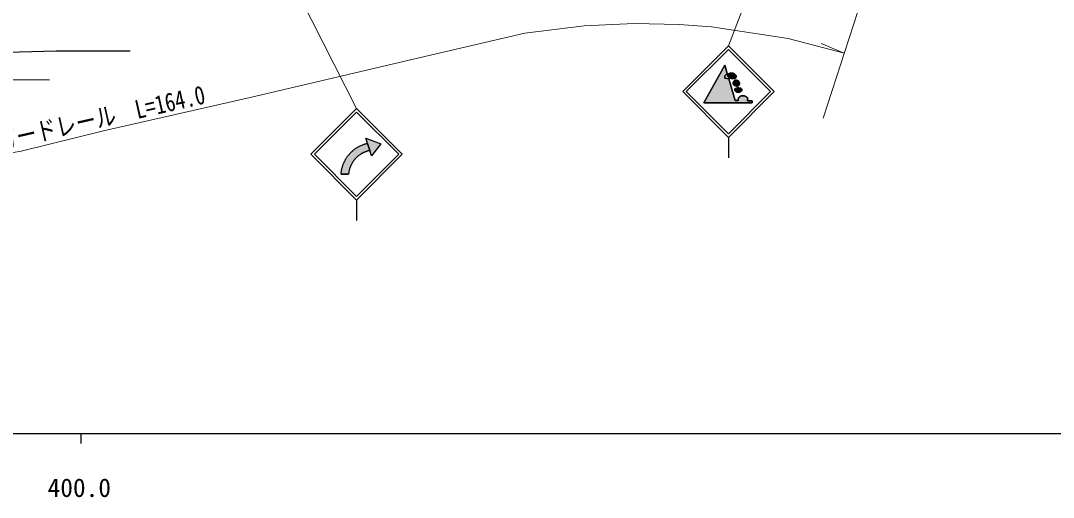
# Model space of a CAD drawing. Units: millimetres at full size, sheet at 1:1000; details may follow other scales. Extents: x 40000 to 680000, y 20000 to 380000.
# Drawn here: x 462078 to 563628, y 198715 to 245540 of the extents above; entities that cross this region are included whole.
import ezdxf
from ezdxf.enums import TextEntityAlignment as Align

# ---------------------------------------------------------------- set-up
doc = ezdxf.new("R2010")
doc.units = ezdxf.units.MM
doc.header["$LTSCALE"] = 1000
for name, color, linetype, lineweight in [('M-BGD', 7, 'Continuous', 25), ('M-STR-HTXT', 7, 'Continuous', 13), ('M-STR-STRC', 7, 'Continuous', 25), ('M-TTL-BAND', 7, 'Continuous', 25)]:
    doc.layers.add(name, color=color, linetype=linetype, lineweight=lineweight)
doc.styles.add('ＭＳ ゴシック', font='')
doc.styles.get('ＭＳ ゴシック').set_extended_font_data('MS Gothic')

msp = doc.modelspace()

# ---------------------------------------------------------------- hatches: boundary and pattern name
at = {"layer": 'M-STR-STRC'}
for points in [[(533559, 237692), (533559, 237702), (533559, 237712), (533560, 237722), (533560, 237732), (533561, 237742), (533561, 237752), (533562, 237763), (533564, 237778), (533566, 237793), (533568, 237808), (533570, 237823), (533571, 237838), (533572, 237853), (533572, 237867), (533572, 237882), (533570, 237896), (533567, 237909), (533562, 237925), (533554, 237941), (533545, 237955), (533535, 237969), (533523, 237983), (533510, 237996), (533496, 238009), (533482, 238021), (533466, 238033), (533451, 238044), (533420, 238065), (533389, 238085), (533358, 238103), (533325, 238119), (533293, 238133), (533260, 238145), (533226, 238155), (533192, 238163), (533158, 238169), (533123, 238172), (533086, 238172), (533050, 238170), (533013, 238166), (532977, 238159), (532942, 238149), (532907, 238137), (532873, 238123), (532841, 238106), (532811, 238087), (532782, 238065), (532766, 238051), (532750, 238035), (532735, 238019), (532720, 238002), (532707, 237985), (532693, 237967), (532680, 237949), (532667, 237931), (532655, 237912), (532642, 237893), (532642, 237684), (532332, 237684), (531726, 239812), (531308, 239877), (531308, 240130), (531553, 240361), (531322, 241169), (529249, 237468), (534020, 237468), (534020, 237662), (533559, 237662), (533559, 237679)], [(532379, 240200), (532363, 240219), (532346, 240238), (532318, 240267), (532290, 240294), (532260, 240318), (532230, 240341), (532199, 240361), (532167, 240379), (532134, 240395), (532100, 240408), (532065, 240418), (532029, 240426), (531992, 240430), (531955, 240429), (531919, 240425), (531883, 240417), (531847, 240406), (531811, 240392), (531775, 240376), (531739, 240358), (531704, 240338), (531668, 240317), (531650, 240304), (531633, 240287), (531619, 240269), (531607, 240249), (531598, 240227), (531591, 240206), (531587, 240184), (531585, 240162), (531586, 240142), (531589, 240123), (531592, 240113), (531595, 240105), (531600, 240096), (531605, 240087), (531610, 240079), (531616, 240070), (531623, 240061), (531631, 240051), (531638, 240040), (531647, 240029), (531665, 240005), (531683, 239984), (531701, 239967), (531719, 239952), (531737, 239938), (531756, 239927), (531775, 239917), (531794, 239908), (531814, 239900), (531834, 239892), (531880, 239875), (531927, 239858), (531977, 239843), (532028, 239831), (532079, 239822), (532131, 239818), (532182, 239819), (532231, 239826), (532279, 239840), (532325, 239863), (532344, 239875), (532361, 239889), (532378, 239905), (532394, 239921), (532408, 239939), (532420, 239957), (532431, 239976), (532439, 239996), (532445, 240016), (532447, 240036), (532447, 240057), (532444, 240078), (532439, 240099), (532430, 240120), (532420, 240141), (532408, 240161), (532394, 240181)], [(532780, 239426), (532774, 239450), (532765, 239475), (532754, 239498), (532742, 239521), (532727, 239542), (532711, 239563), (532694, 239582), (532675, 239599), (532655, 239616), (532633, 239631), (532610, 239644), (532587, 239655), (532562, 239665), (532537, 239672), (532512, 239678), (532486, 239682), (532459, 239684), (532433, 239685), (532408, 239683), (532383, 239680), (532359, 239675), (532335, 239668), (532311, 239660), (532289, 239650), (532267, 239639), (532246, 239626), (532226, 239612), (532208, 239596), (532196, 239584), (532185, 239572), (532175, 239559), (532165, 239545), (532156, 239531), (532148, 239516), (532141, 239501), (532134, 239486), (532128, 239470), (532123, 239454), (532120, 239444), (532117, 239433), (532115, 239423), (532114, 239413), (532113, 239402), (532112, 239392), (532112, 239382), (532113, 239372), (532115, 239362), (532117, 239352), (532134, 239310), (532159, 239271), (532190, 239237), (532226, 239206), (532267, 239180), (532312, 239158), (532359, 239141), (532409, 239128), (532460, 239120), (532511, 239117), (532536, 239118), (532561, 239119), (532585, 239123), (532609, 239127), (532632, 239134), (532654, 239143), (532674, 239153), (532693, 239166), (532711, 239181), (532726, 239199), (532737, 239214), (532748, 239230), (532757, 239247), (532765, 239264), (532772, 239281), (532777, 239299), (532782, 239318), (532785, 239336), (532786, 239355), (532787, 239374), (532785, 239400)], [(532983, 238683), (532988, 238698), (532992, 238713), (532994, 238728), (532995, 238743), (532993, 238761), (532990, 238780), (532984, 238798), (532977, 238816), (532967, 238833), (532957, 238850), (532945, 238865), (532931, 238880), (532917, 238893), (532902, 238905), (532883, 238918), (532864, 238928), (532843, 238936), (532822, 238943), (532801, 238948), (532778, 238952), (532756, 238955), (532732, 238957), (532709, 238959), (532685, 238960), (532646, 238961), (532607, 238960), (532569, 238958), (532532, 238953), (532496, 238945), (532461, 238935), (532428, 238923), (532396, 238907), (532366, 238888), (532338, 238866), (532328, 238855), (532319, 238842), (532312, 238829), (532306, 238814), (532302, 238799), (532299, 238783), (532298, 238767), (532297, 238752), (532298, 238736), (532301, 238722), (532305, 238704), (532312, 238688), (532321, 238673), (532331, 238658), (532343, 238644), (532357, 238630), (532372, 238615), (532387, 238600), (532404, 238584), (532422, 238567), (532444, 238546), (532466, 238528), (532489, 238513), (532511, 238500), (532534, 238490), (532556, 238482), (532579, 238477), (532602, 238474), (532625, 238472), (532649, 238472), (532679, 238475), (532710, 238480), (532740, 238487), (532771, 238496), (532801, 238508), (532830, 238523), (532858, 238539), (532884, 238558), (532909, 238579), (532932, 238603), (532943, 238615), (532953, 238628), (532962, 238641), (532970, 238655), (532977, 238669)], [(496405, 232780), (496361, 232771), (496317, 232761), (496273, 232750), (496229, 232739), (496186, 232727), (496143, 232714), (496100, 232700), (496057, 232685), (496014, 232670), (495972, 232654), (495930, 232638), (495888, 232620), (495847, 232602), (495806, 232583), (495765, 232564), (495725, 232544), (495685, 232523), (495646, 232501), (495606, 232479), (495568, 232456), (495529, 232432), (495491, 232408), (495454, 232383), (495416, 232357), (495380, 232331), (495344, 232304), (495308, 232276), (495273, 232248), (495238, 232219), (495204, 232190), (495170, 232160), (495137, 232129), (495104, 232098), (495072, 232066), (495041, 232034), (495010, 232001), (494979, 231968), (494949, 231934), (494920, 231899), (494892, 231865), (494864, 231829), (494836, 231793), (494809, 231757), (494783, 231720), (494758, 231683), (494733, 231645), (494709, 231607), (494686, 231568), (494663, 231530), (494641, 231490), (494619, 231450), (494598, 231410), (494578, 231370), (494559, 231329), (494541, 231288), (494523, 231247), (494506, 231205), (494489, 231163), (494473, 231120), (494458, 231078), (494444, 231035), (494431, 230992), (494418, 230949), (494406, 230905), (494395, 230861), (494385, 230818), (494375, 230773), (494366, 230729), (494358, 230685), (494351, 230640), (494344, 230596), (494338, 230551), (494333, 230506), (494329, 230461), (494329, 230457), (493586, 230458), (493588, 230497), (493593, 230555), (493599, 230612), (493606, 230670), (493614, 230728), (493623, 230785), (493633, 230842), (493644, 230899), (493656, 230956), (493669, 231013), (493683, 231069), (493698, 231125), (493714, 231181), (493730, 231237), (493748, 231292), (493767, 231347), (493787, 231401), (493807, 231456), (493829, 231510), (493852, 231563), (493875, 231616), (493900, 231669), (493925, 231721), (493951, 231773), (493978, 231824), (494006, 231875), (494035, 231925), (494065, 231975), (494096, 232025), (494127, 232073), (494160, 232121), (494193, 232169), (494227, 232216), (494262, 232263), (494297, 232308), (494334, 232354), (494371, 232398), (494409, 232442), (494448, 232485), (494487, 232528), (494527, 232570), (494568, 232611), (494610, 232651), (494652, 232691), (494696, 232730), (494739, 232768), (494784, 232806), (494829, 232842), (494874, 232878), (494921, 232913), (494968, 232947), (495015, 232981), (495063, 233013), (495112, 233045), (495161, 233076), (495211, 233106), (495261, 233135), (495312, 233163), (495363, 233191), (495414, 233217), (495467, 233243), (495519, 233268), (495572, 233291), (495626, 233314), (495679, 233336), (495734, 233357), (495788, 233377), (495843, 233396), (495898, 233414), (495954, 233431), (496009, 233447), (496065, 233462), (496122, 233477), (496178, 233490), (496012, 234009), (497482, 233445), (496571, 232261)], [(496178, 233490), (496122, 233477), (496065, 233462), (496009, 233447), (495954, 233431), (495898, 233414), (495843, 233396), (495788, 233377), (495734, 233357), (495679, 233336), (495626, 233314), (495572, 233291), (495519, 233268), (495467, 233243), (495414, 233217), (495363, 233191), (495312, 233163), (495261, 233135), (495211, 233106), (495161, 233076), (495112, 233045), (495063, 233013), (495015, 232981), (494968, 232947), (494921, 232913), (494874, 232878), (494829, 232842), (494784, 232806), (494739, 232768), (494696, 232730), (494652, 232691), (494610, 232651), (494568, 232611), (494527, 232570), (494487, 232528), (494448, 232485), (494409, 232442), (494371, 232398), (494334, 232354), (494297, 232308), (494262, 232263), (494227, 232216), (494193, 232169), (494160, 232121), (494127, 232073), (494096, 232025), (494065, 231975), (494035, 231925), (494006, 231875), (493978, 231824), (493951, 231773), (493925, 231721), (493900, 231669), (493875, 231616), (493852, 231563), (493829, 231510), (493807, 231456), (493787, 231401), (493767, 231347), (493748, 231292), (493730, 231237), (493714, 231181), (493698, 231125), (493683, 231069), (493669, 231013), (493656, 230956), (493644, 230899), (493633, 230842), (493623, 230785), (493614, 230728), (493606, 230670), (493599, 230612), (493593, 230555), (493588, 230497), (493586, 230458), (494329, 230457), (494333, 230506), (494338, 230551), (494344, 230596), (494351, 230640), (494358, 230685), (494366, 230729), (494375, 230773), (494385, 230818), (494395, 230861), (494406, 230905), (494418, 230949), (494431, 230992), (494444, 231035), (494458, 231078), (494473, 231120), (494489, 231163), (494506, 231205), (494523, 231247), (494541, 231288), (494559, 231329), (494578, 231370), (494598, 231410), (494619, 231450), (494641, 231490), (494663, 231530), (494686, 231568), (494709, 231607), (494733, 231645), (494758, 231683), (494783, 231720), (494809, 231757), (494836, 231793), (494864, 231829), (494892, 231865), (494920, 231899), (494949, 231934), (494979, 231968), (495010, 232001), (495041, 232034), (495072, 232066), (495104, 232098), (495137, 232129), (495170, 232160), (495204, 232190), (495238, 232219), (495273, 232248), (495308, 232276), (495344, 232304), (495380, 232331), (495416, 232357), (495454, 232383), (495491, 232408), (495529, 232432), (495568, 232456), (495606, 232479), (495646, 232501), (495685, 232523), (495725, 232544), (495765, 232564), (495806, 232583), (495847, 232602), (495888, 232620), (495930, 232638), (495972, 232654), (496014, 232670), (496057, 232685), (496100, 232700), (496143, 232714), (496186, 232727), (496229, 232739), (496273, 232750), (496317, 232761), (496361, 232771), (496405, 232780)]]:
    msp.add_hatch(color=256, dxfattribs=at).paths.add_polyline_path(points)

# ---------------------------------------------------------------- linework, layer by layer
at = {"layer": 'M-BGD'}
for points in [[(472846, 242550), (465564, 242532), (457159, 242315), (445105, 242164), (441663, 242132), (438541, 242319), (435173, 242782), (432388, 243221), (429362, 244266), (425845, 245850), (423109, 247233), (419730, 249383), (414704, 252981), (409173, 257695), (405419, 261496), (401413, 265434), (398400, 268048), (395107, 270666), (391532, 273014), (389085, 274636), (383583, 279474)], [(383480, 278146), (389288, 273179), (391791, 270613), (399007, 263248), (404961, 257229), (407982, 254009), (410789, 251430), (413098, 249665), (415497, 248413), (419481, 246603), (425656, 243720), (429108, 242244), (432087, 241328), (435677, 240626), (443519, 239772), (452635, 239772), (464925, 239714)]]:
    msp.add_lwpolyline(points, dxfattribs=at)
at = {"layer": 'M-STR-HTXT'}
for p, q in [((539270, 262911), (531684, 243079)), ((483197, 260391), (495106, 236912)), ((545493, 249776), (540990, 235971)), ((543066, 242335), (540805, 243291))]:
    msp.add_line(p, q, dxfattribs=at)
msp.add_lwpolyline([(455472, 231626), (462122, 232722), (470226, 234717), (484653, 238005), (501394, 241909), (511663, 244302), (517505, 245031), (522400, 245267), (526821, 245160), (530024, 244948), (537548, 243804), (543066, 242335)], dxfattribs=at)
at = {"layer": 'M-STR-STRC'}
for p, q in [((527184, 238579), (531684, 243079)), ((527537, 238579), (531684, 242725)), ((536184, 238579), (531684, 243079)), ((535830, 238579), (531684, 242725)), ((529249, 237468), (531322, 241169)), ((531322, 241169), (531553, 240361)), ((531553, 240361), (531308, 240130)), ((531308, 240130), (531308, 239877)), ((531308, 239877), (531726, 239812)), ((531726, 239812), (532332, 237684)), ((527184, 238579), (531684, 234078)), ((527537, 238579), (531684, 234432)), ((531684, 234432), (535830, 238579)), ((531684, 234079), (536184, 238579)), ((532332, 237684), (532642, 237684)), ((532642, 237684), (532642, 237893)), ((533559, 237662), (534020, 237662)), ((534020, 237662), (534020, 237468)), ((490606, 232412), (495106, 236912)), ((499606, 232411), (495106, 236912)), ((534020, 237468), (529249, 237468)), ((490959, 232412), (495106, 236558)), ((499253, 232411), (495106, 236558)), ((496571, 232261), (496012, 234009)), ((496012, 234009), (497482, 233445)), ((531684, 234079), (531684, 232079)), ((497482, 233445), (496571, 232261)), ((490606, 232412), (495106, 227911)), ((490959, 232412), (495106, 228265)), ((495106, 227911), (499606, 232411)), ((495106, 228265), (499253, 232411)), ((493586, 230458), (494329, 230457)), ((495106, 227911), (495106, 225912))]:
    msp.add_line(p, q, dxfattribs=at)
for points in [[(529249, 237468), (534020, 237468), (534020, 237662), (533559, 237662), (533559, 237672), (533559, 237682), (533559, 237692), (533559, 237702), (533559, 237712), (533560, 237722), (533560, 237732), (533561, 237742), (533561, 237752), (533562, 237763), (533564, 237778), (533566, 237793), (533568, 237808), (533570, 237823), (533571, 237838), (533572, 237853), (533572, 237867), (533572, 237882), (533570, 237896), (533567, 237909), (533562, 237925), (533554, 237941), (533545, 237955), (533535, 237969), (533523, 237983), (533510, 237996), (533496, 238009), (533482, 238021), (533466, 238033), (533451, 238044), (533420, 238065), (533389, 238085), (533358, 238103), (533325, 238119), (533293, 238133), (533260, 238145), (533226, 238155), (533192, 238163), (533158, 238169), (533123, 238172), (533086, 238172), (533050, 238170), (533013, 238166), (532977, 238159), (532942, 238149), (532907, 238137), (532873, 238123), (532841, 238106), (532811, 238087), (532782, 238065), (532766, 238051), (532750, 238035), (532735, 238019), (532720, 238002), (532707, 237985), (532693, 237967), (532680, 237949), (532667, 237931), (532655, 237912), (532642, 237893), (532642, 237684), (532332, 237684), (531726, 239812), (531308, 239877), (531308, 240130), (531553, 240361), (531322, 241169)], [(531589, 240123), (531586, 240142), (531585, 240162), (531587, 240184), (531591, 240206), (531598, 240227), (531607, 240249), (531619, 240269), (531633, 240287), (531650, 240304), (531668, 240317), (531704, 240338), (531739, 240358), (531775, 240376), (531811, 240392), (531847, 240406), (531883, 240417), (531919, 240425), (531955, 240429), (531992, 240430), (532029, 240426), (532065, 240418), (532100, 240408), (532134, 240395), (532167, 240379), (532199, 240361), (532230, 240341), (532260, 240318), (532290, 240294), (532318, 240267), (532346, 240238), (532363, 240219), (532379, 240200), (532394, 240181), (532408, 240161), (532420, 240141), (532430, 240120), (532439, 240099), (532444, 240078), (532447, 240057), (532447, 240036), (532445, 240016), (532439, 239996), (532431, 239976), (532420, 239957), (532408, 239939), (532394, 239921), (532378, 239905), (532361, 239889), (532344, 239875), (532325, 239863), (532279, 239840), (532231, 239826), (532182, 239819), (532131, 239818), (532079, 239822), (532028, 239831), (531977, 239843), (531927, 239858), (531880, 239875), (531834, 239892), (531814, 239900), (531794, 239908), (531775, 239917), (531756, 239927), (531737, 239938), (531719, 239952), (531701, 239967), (531683, 239984), (531665, 240005), (531647, 240029), (531638, 240040), (531631, 240051), (531623, 240061), (531616, 240070), (531610, 240079), (531605, 240087), (531600, 240096), (531595, 240105), (531592, 240113)], [(531589, 240123), (531586, 240142), (531585, 240162), (531587, 240184), (531591, 240206), (531598, 240227), (531607, 240249), (531619, 240269), (531633, 240287), (531650, 240304), (531668, 240317), (531704, 240338), (531739, 240358), (531775, 240376), (531811, 240392), (531847, 240406), (531883, 240417), (531919, 240425), (531955, 240429), (531992, 240430), (532029, 240426), (532065, 240418), (532100, 240408), (532134, 240395), (532167, 240379), (532199, 240361), (532230, 240341), (532260, 240318), (532290, 240294), (532318, 240267), (532346, 240238), (532363, 240219), (532379, 240200), (532394, 240181), (532408, 240161), (532420, 240141), (532430, 240120), (532439, 240099), (532444, 240078), (532447, 240057), (532447, 240036), (532445, 240016), (532439, 239996), (532431, 239976), (532420, 239957), (532408, 239939), (532394, 239921), (532378, 239905), (532361, 239889), (532344, 239875), (532325, 239863), (532279, 239840), (532231, 239826), (532182, 239819), (532131, 239818), (532079, 239822), (532028, 239831), (531977, 239843), (531927, 239858), (531880, 239875), (531834, 239892), (531814, 239900), (531794, 239908), (531775, 239917), (531756, 239927), (531737, 239938), (531719, 239952), (531701, 239967), (531683, 239984), (531665, 240005), (531647, 240029), (531638, 240040), (531631, 240051), (531623, 240061), (531616, 240070), (531610, 240079), (531605, 240087), (531600, 240096), (531595, 240105), (531592, 240113)], [(532511, 239117), (532536, 239118), (532561, 239119), (532585, 239123), (532609, 239127), (532632, 239134), (532654, 239143), (532674, 239153), (532693, 239166), (532711, 239181), (532726, 239199), (532737, 239214), (532748, 239230), (532757, 239247), (532765, 239264), (532772, 239281), (532777, 239299), (532782, 239318), (532785, 239336), (532786, 239355), (532787, 239374), (532785, 239400), (532780, 239426), (532774, 239450), (532765, 239475), (532754, 239498), (532742, 239521), (532727, 239542), (532711, 239563), (532694, 239582), (532675, 239599), (532655, 239616), (532633, 239631), (532610, 239644), (532587, 239655), (532562, 239665), (532537, 239672), (532512, 239678), (532486, 239682), (532459, 239684), (532433, 239685), (532408, 239683), (532383, 239680), (532359, 239675), (532335, 239668), (532311, 239660), (532289, 239650), (532267, 239639), (532246, 239626), (532226, 239612), (532208, 239596), (532196, 239584), (532185, 239572), (532175, 239559), (532165, 239545), (532156, 239531), (532148, 239516), (532141, 239501), (532134, 239486), (532128, 239470), (532123, 239454), (532120, 239444), (532117, 239433), (532115, 239423), (532114, 239413), (532113, 239402), (532112, 239392), (532112, 239382), (532113, 239372), (532115, 239362), (532117, 239352), (532134, 239310), (532159, 239271), (532190, 239237), (532226, 239206), (532267, 239180), (532312, 239158), (532359, 239141), (532409, 239128), (532460, 239120)], [(532511, 239117), (532536, 239118), (532561, 239119), (532585, 239123), (532609, 239127), (532632, 239134), (532654, 239143), (532674, 239153), (532693, 239166), (532711, 239181), (532726, 239199), (532737, 239214), (532748, 239230), (532757, 239247), (532765, 239264), (532772, 239281), (532777, 239299), (532782, 239318), (532785, 239336), (532786, 239355), (532787, 239374), (532785, 239400), (532780, 239426), (532774, 239450), (532765, 239475), (532754, 239498), (532742, 239521), (532727, 239542), (532711, 239563), (532694, 239582), (532675, 239599), (532655, 239616), (532633, 239631), (532610, 239644), (532587, 239655), (532562, 239665), (532537, 239672), (532512, 239678), (532486, 239682), (532459, 239684), (532433, 239685), (532408, 239683), (532383, 239680), (532359, 239675), (532335, 239668), (532311, 239660), (532289, 239650), (532267, 239639), (532246, 239626), (532226, 239612), (532208, 239596), (532196, 239584), (532185, 239572), (532175, 239559), (532165, 239545), (532156, 239531), (532148, 239516), (532141, 239501), (532134, 239486), (532128, 239470), (532123, 239454), (532120, 239444), (532117, 239433), (532115, 239423), (532114, 239413), (532113, 239402), (532112, 239392), (532112, 239382), (532113, 239372), (532115, 239362), (532117, 239352), (532134, 239310), (532159, 239271), (532190, 239237), (532226, 239206), (532267, 239180), (532312, 239158), (532359, 239141), (532409, 239128), (532460, 239120)], [(532301, 238722), (532298, 238736), (532297, 238752), (532298, 238767), (532299, 238783), (532302, 238799), (532306, 238814), (532312, 238829), (532319, 238842), (532328, 238855), (532338, 238866), (532366, 238888), (532396, 238907), (532428, 238923), (532461, 238935), (532496, 238945), (532532, 238953), (532569, 238958), (532607, 238960), (532646, 238961), (532685, 238960), (532709, 238959), (532732, 238957), (532756, 238955), (532778, 238952), (532801, 238948), (532822, 238943), (532843, 238936), (532864, 238928), (532883, 238918), (532902, 238905), (532917, 238893), (532931, 238880), (532945, 238865), (532957, 238850), (532967, 238833), (532977, 238816), (532984, 238798), (532990, 238780), (532993, 238761), (532995, 238743), (532994, 238728), (532992, 238713), (532988, 238698), (532983, 238683), (532977, 238669), (532970, 238655), (532962, 238641), (532953, 238628), (532943, 238615), (532932, 238603), (532909, 238579), (532884, 238558), (532858, 238539), (532830, 238523), (532801, 238508), (532771, 238496), (532740, 238487), (532710, 238480), (532679, 238475), (532649, 238472), (532625, 238472), (532602, 238474), (532579, 238477), (532556, 238482), (532534, 238490), (532511, 238500), (532489, 238513), (532466, 238528), (532444, 238546), (532422, 238567), (532404, 238584), (532387, 238600), (532372, 238615), (532357, 238630), (532343, 238644), (532331, 238658), (532321, 238673), (532312, 238688), (532305, 238704)], [(532301, 238722), (532298, 238736), (532297, 238752), (532298, 238767), (532299, 238783), (532302, 238799), (532306, 238814), (532312, 238829), (532319, 238842), (532328, 238855), (532338, 238866), (532366, 238888), (532396, 238907), (532428, 238923), (532461, 238935), (532496, 238945), (532532, 238953), (532569, 238958), (532607, 238960), (532646, 238961), (532685, 238960), (532709, 238959), (532732, 238957), (532756, 238955), (532778, 238952), (532801, 238948), (532822, 238943), (532843, 238936), (532864, 238928), (532883, 238918), (532902, 238905), (532917, 238893), (532931, 238880), (532945, 238865), (532957, 238850), (532967, 238833), (532977, 238816), (532984, 238798), (532990, 238780), (532993, 238761), (532995, 238743), (532994, 238728), (532992, 238713), (532988, 238698), (532983, 238683), (532977, 238669), (532970, 238655), (532962, 238641), (532953, 238628), (532943, 238615), (532932, 238603), (532909, 238579), (532884, 238558), (532858, 238539), (532830, 238523), (532801, 238508), (532771, 238496), (532740, 238487), (532710, 238480), (532679, 238475), (532649, 238472), (532625, 238472), (532602, 238474), (532579, 238477), (532556, 238482), (532534, 238490), (532511, 238500), (532489, 238513), (532466, 238528), (532444, 238546), (532422, 238567), (532404, 238584), (532387, 238600), (532372, 238615), (532357, 238630), (532343, 238644), (532331, 238658), (532321, 238673), (532312, 238688), (532305, 238704)], [(496012, 234009), (497482, 233445), (496571, 232261)], [(496012, 234009), (497482, 233445), (496571, 232261)], [(496178, 233490), (496012, 234009), (497482, 233445), (496571, 232261), (496405, 232780)], [(496178, 233490), (496405, 232780), (496405, 232780), (496361, 232771), (496317, 232761), (496273, 232750), (496229, 232739), (496186, 232727), (496143, 232714), (496100, 232700), (496057, 232685), (496014, 232670), (495972, 232654), (495930, 232638), (495888, 232620), (495847, 232602), (495806, 232583), (495765, 232564), (495725, 232544), (495685, 232523), (495646, 232501), (495606, 232479), (495568, 232456), (495529, 232432), (495491, 232408), (495454, 232383), (495416, 232357), (495380, 232331), (495344, 232304), (495308, 232276), (495273, 232248), (495238, 232219), (495204, 232190), (495170, 232160), (495137, 232129), (495104, 232098), (495072, 232066), (495041, 232034), (495010, 232001), (494979, 231968), (494949, 231934), (494920, 231899), (494892, 231865), (494864, 231829), (494836, 231793), (494809, 231757), (494783, 231720), (494758, 231683), (494733, 231645), (494709, 231607), (494686, 231568), (494663, 231530), (494641, 231490), (494619, 231450), (494598, 231410), (494578, 231370), (494559, 231329), (494541, 231288), (494523, 231247), (494506, 231205), (494489, 231163), (494473, 231120), (494458, 231078), (494444, 231035), (494431, 230992), (494418, 230949), (494406, 230905), (494395, 230861), (494385, 230818), (494375, 230773), (494366, 230729), (494358, 230685), (494351, 230640), (494344, 230596), (494338, 230551), (494333, 230506), (494329, 230461), (494329, 230457), (494329, 230457), (493586, 230458), (493586, 230458), (493588, 230497), (493593, 230555), (493599, 230612), (493606, 230670), (493614, 230728), (493623, 230785), (493633, 230842), (493644, 230899), (493656, 230956), (493669, 231013), (493683, 231069), (493698, 231125), (493714, 231181), (493730, 231237), (493748, 231292), (493767, 231347), (493787, 231401), (493807, 231456), (493829, 231510), (493852, 231563), (493875, 231616), (493900, 231669), (493925, 231721), (493951, 231773), (493978, 231824), (494006, 231875), (494035, 231925), (494065, 231975), (494096, 232025), (494127, 232073), (494160, 232121), (494193, 232169), (494227, 232216), (494262, 232263), (494297, 232308), (494334, 232354), (494371, 232398), (494409, 232442), (494448, 232485), (494487, 232528), (494527, 232570), (494568, 232611), (494610, 232651), (494652, 232691), (494696, 232730), (494739, 232768), (494784, 232806), (494829, 232842), (494874, 232878), (494921, 232913), (494968, 232947), (495015, 232981), (495063, 233013), (495112, 233045), (495161, 233076), (495211, 233106), (495261, 233135), (495312, 233163), (495363, 233191), (495414, 233217), (495467, 233243), (495519, 233268), (495572, 233291), (495626, 233314), (495679, 233336), (495734, 233357), (495788, 233377), (495843, 233396), (495898, 233414), (495954, 233431), (496009, 233447), (496065, 233462), (496122, 233477)]]:
    msp.add_lwpolyline(points, close=True, dxfattribs=at)
msp.add_lwpolyline([(532642, 237893), (532655, 237912), (532667, 237931), (532680, 237949), (532693, 237967), (532707, 237985), (532720, 238002), (532735, 238019), (532750, 238035), (532766, 238051), (532782, 238065), (532811, 238087), (532841, 238106), (532873, 238123), (532907, 238137), (532942, 238149), (532977, 238159), (533013, 238166), (533050, 238170), (533086, 238172), (533123, 238172), (533158, 238169), (533192, 238163), (533226, 238155), (533260, 238145), (533293, 238133), (533325, 238119), (533358, 238103), (533389, 238085), (533420, 238065), (533451, 238044), (533466, 238033), (533482, 238021), (533496, 238009), (533510, 237996), (533523, 237983), (533535, 237969), (533545, 237955), (533554, 237941), (533562, 237925), (533567, 237909), (533570, 237896), (533572, 237882), (533572, 237867), (533572, 237853), (533571, 237838), (533570, 237823), (533568, 237808), (533566, 237793), (533564, 237778), (533562, 237763), (533561, 237752), (533561, 237742), (533560, 237732), (533560, 237722), (533559, 237712), (533559, 237702), (533559, 237692), (533559, 237682), (533559, 237672), (533559, 237662)], dxfattribs=at)
at = {"layer": 'M-TTL-BAND'}
for p, q in [((40000, 205000), (579000, 205000)), ((468000, 205000), (468000, 204000))]:
    msp.add_line(p, q, dxfattribs=at)

# ---------------------------------------------------------------- texts
at = {"layer": 'M-STR-HTXT', "style": 'ＭＳ ゴシック', "width": 0.8}
msp.add_text('ガードレール\u3000L=164.0', height=1833, rotation=12.837, dxfattribs=at).set_placement((470260, 234565), align=Align.BOTTOM_CENTER)
at = {"layer": 'M-TTL-BAND', "style": 'ＭＳ ゴシック'}
msp.add_text('400.0', height=1833, dxfattribs=at).set_placement((467844, 198195), align=Align.BOTTOM_CENTER)

doc.saveas('drawing.dxf')
